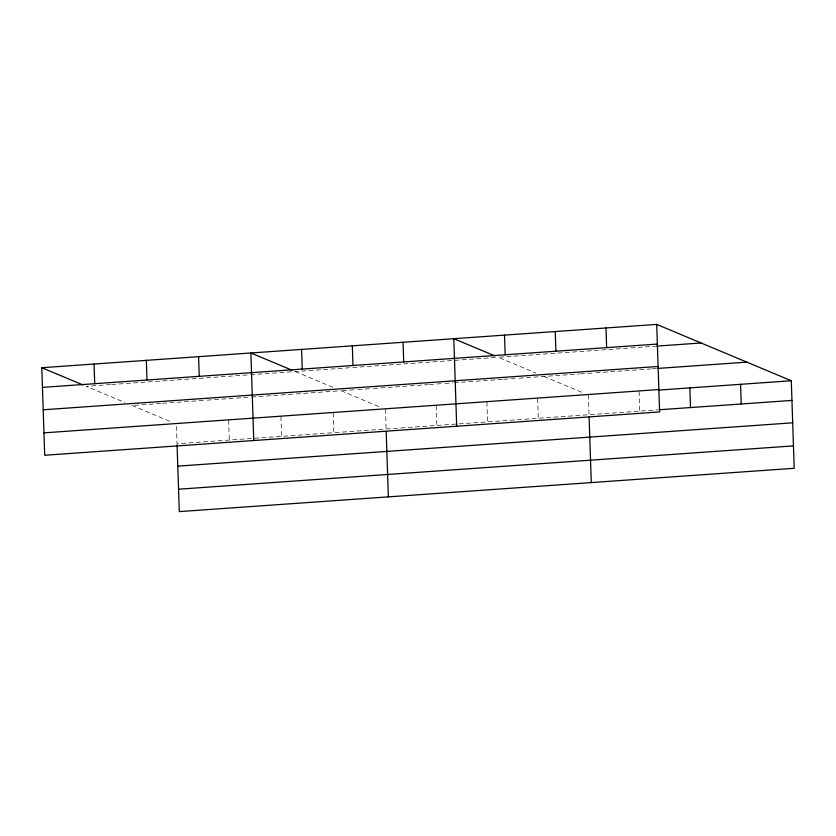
<?xml version="1.0" encoding="UTF-8"?>
<svg xmlns="http://www.w3.org/2000/svg" width="836" height="836" viewBox="0 0 836 836"><rect width="100%" height="100%" fill="white"/><g stroke="black" fill="none" stroke-linecap="round" stroke-linejoin="round"><path stroke-width="0.63" stroke-dasharray="4.18 3.13" d="M110.436 384.602L86.212 386.305L124.93 402.513M111.71 384.508L249.389 374.81M250.664 374.716L496.897 357.38M656.897 346.104L498.204 357.285L535.751 373.002M134.523 405.282L161.296 403.401M162.571 403.307L205.907 400.256M207.182 400.162L235.229 398.187M236.504 398.103L250.528 397.11M251.803 397.027L279.851 395.052M281.126 394.958L295.15 393.965M296.425 393.881L324.472 391.906M325.747 391.812L339.771 390.83M342.342 390.642L356.648 389.639M357.954 389.545L372.26 388.541M373.556 388.447L428.189 384.602M429.495 384.508L442.505 383.588M445.107 383.41L452.903 382.857M454.209 382.763L502.342 379.377M503.638 379.283L517.944 378.28M519.25 378.185L579.087 373.964M580.383 373.88L594.689 372.866M595.995 372.772L650.627 368.927M651.923 368.833L655.832 368.561M335.111 432.599L657.974 409.859M543.964 376.44L583.821 393.129M295.286 371.581L334.003 387.789M341.046 390.736L380.902 407.425M131.973 405.46L171.829 422.149M639.101 391.467L639.759 411.134M588.377 395.041L589.025 414.708M537.642 398.615L538.3 418.282M486.918 402.189L487.566 421.856M436.183 405.753L436.841 425.43M385.459 409.326L386.107 429.004M333.188 413.015L333.836 432.693L177.033 443.738L176.386 424.061M280.917 416.694L281.575 436.371M228.656 420.372L229.304 440.049"/><path stroke-width="1.25" d="M656.709 324.399L659.614 411.939L44.705 455.254L41.8 367.715L656.709 324.399L791.295 380.746L794.2 468.285L179.291 511.601L177.075 444.982M42.448 387.381L657.368 344.066M656.897 346.104L701.122 342.99M43.2 409.786L658.11 366.471M657.127 368.467L746.882 362.145M43.963 432.86L658.872 389.545M658.622 390.088L791.295 380.746M659.27 409.765L791.953 400.423M177.775 466.133L792.695 422.817M178.549 489.206L793.458 445.891M494.787 355.854L453.791 338.685L456.696 426.235M291.868 370.149L250.873 352.98L253.778 440.53M41.8 367.715L82.795 384.873M740.571 384.32L741.218 403.997M689.836 387.894L690.484 407.56M605.985 327.973L606.633 347.64M589.108 417.206L591.282 482.581M555.25 331.547L555.909 351.214M504.516 335.121L505.174 354.788M403.056 342.258L403.715 361.936M386.19 431.491L388.364 496.877M352.332 345.832L352.98 365.51M301.597 349.406L302.256 369.084M198.602 356.669L199.25 376.336M146.331 360.347L146.99 380.025M94.071 364.026L94.719 383.703"/></g></svg>
